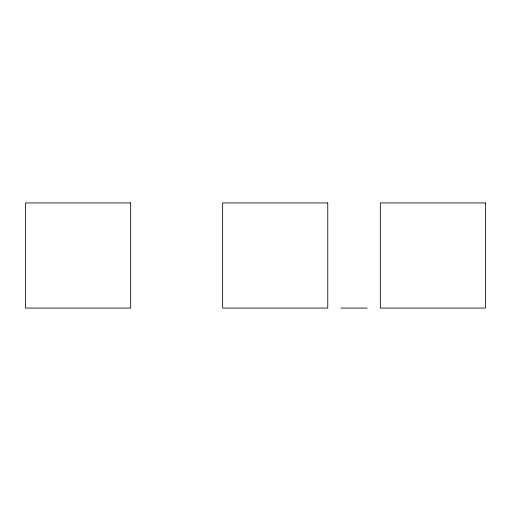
<?xml version="1.0" encoding="UTF-8"?>
<svg xmlns="http://www.w3.org/2000/svg" width="511" height="511" viewBox="0 0 511 511"><rect width="100%" height="100%" fill="white"/><g stroke="black" fill="none" stroke-linecap="round" stroke-linejoin="round"><path stroke-width="0.77" d="M340.907 308.063L367.192 308.063M130.669 202.937L25.55 202.937L25.55 308.063L130.669 308.063L130.669 202.937M327.768 202.937L222.649 202.937L222.649 308.063L327.768 308.063L327.768 202.937M485.45 202.937L380.331 202.937L380.331 308.063L485.45 308.063L485.45 202.937"/></g></svg>
